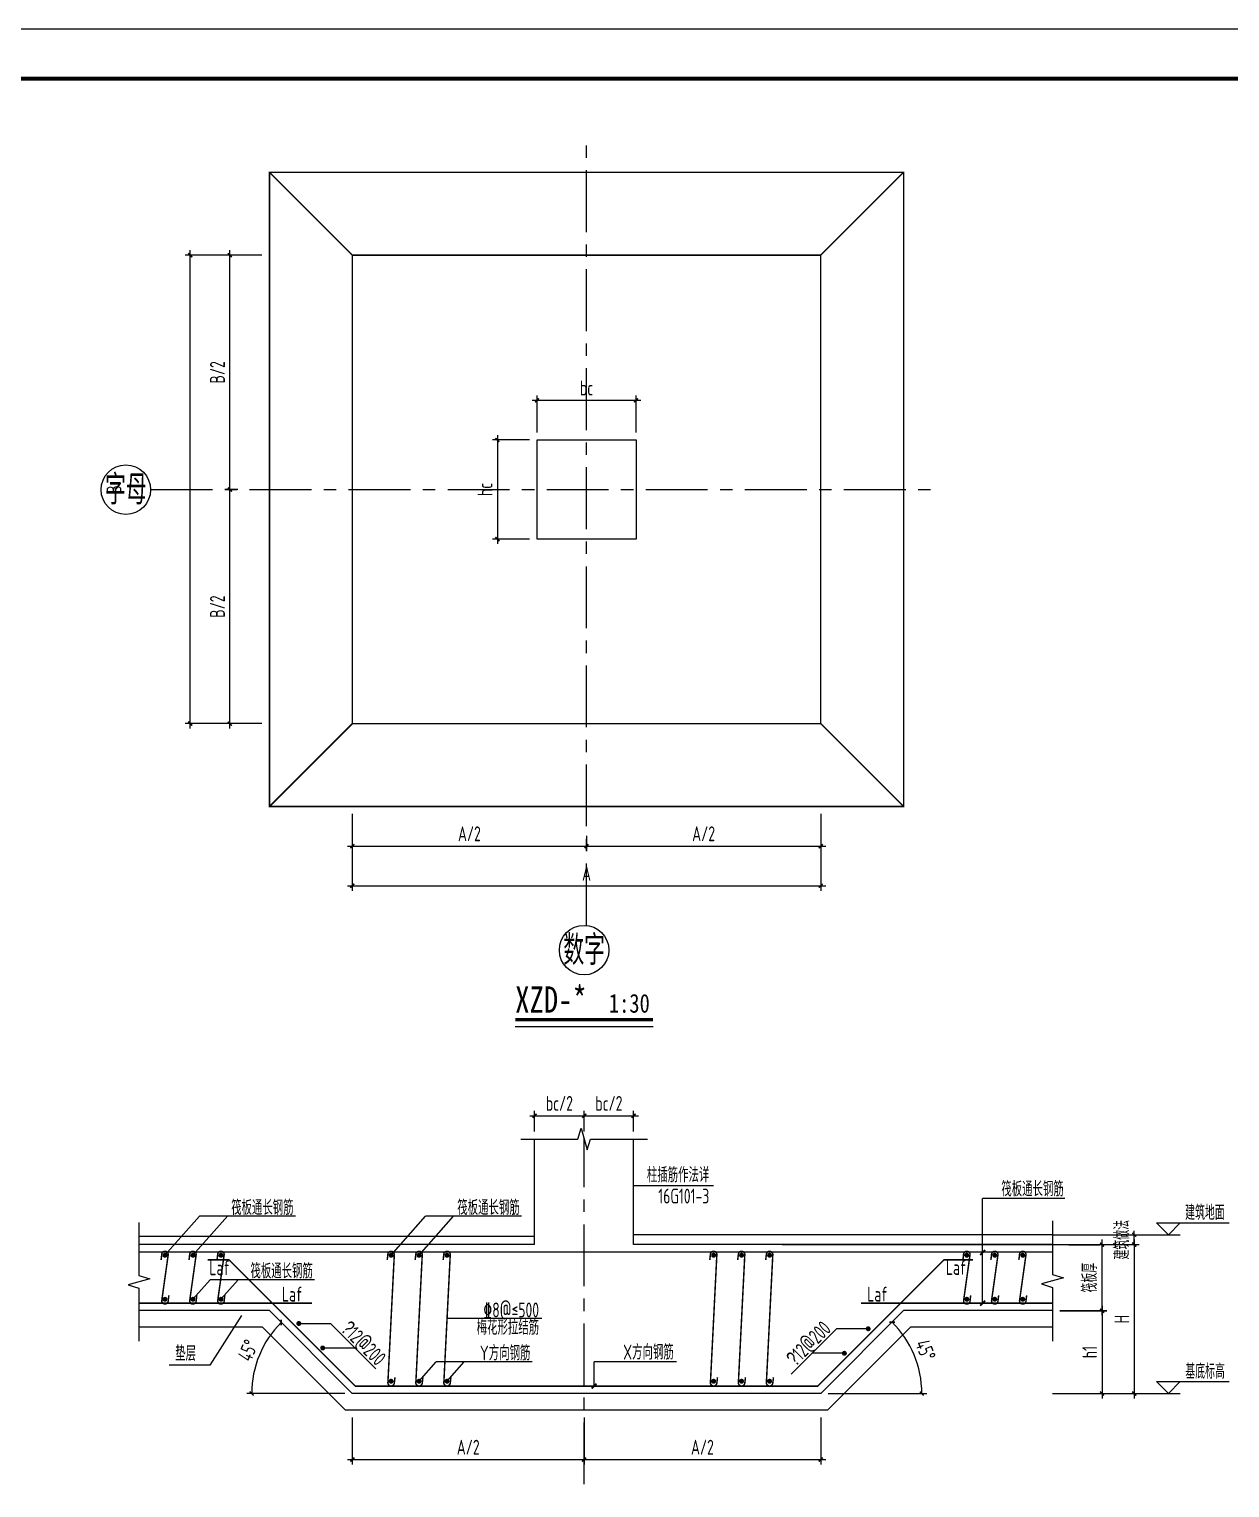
# Model space of a CAD drawing. Extents: x -502255 to 1362592, y -400300 to 332622.
# Drawn here: x 16632 to 40880, y -220862 to -191404 of the extents above; entities that cross this region are included whole.
import ezdxf
from ezdxf.enums import TextEntityAlignment as Align

# ---------------------------------------------------------------- set-up
doc = ezdxf.new("R2010")
doc.units = 0
doc.header["$LTSCALE"] = 1000
doc.header["$MEASUREMENT"] = 0
for name, pattern in [('__DASH', [0.35, 0.25, -0.1]), ('CENTER', [2, 1.25, -0.25, 0.25, -0.25]), ('DASH', [0.35, 0.25, -0.1])]:
    doc.linetypes.add(name, pattern=pattern)
for name, color, linetype, lineweight in [('AXIS_DE', 253, 'CENTER', 0), ('AXIS_DE_NUM', 7, 'Continuous', 13), ('REIND', 1, 'Continuous', 0), ('柱墩', 2, 'Continuous', 18)]:
    doc.layers.add(name, color=color, linetype=linetype, lineweight=lineweight)
for name, color, linetype in [('DIM_ELEV', 3, 'Continuous'), ('DIM_SYMB', 3, 'Continuous'), ('ECA_TK', 7, 'Continuous'), ('PUB_DIM', 3, 'Continuous'), ('REIN', 1, 'Continuous'), ('REINL', 1, 'Continuous'), ('TEXT', 53, 'Continuous'), ('THIN', 7, 'Continuous'), ('tk', 7, 'Continuous'), ('标注钢筋', 8, 'Continuous'), ('独立基础', 2, 'Continuous')]:
    doc.layers.add(name, color=color, linetype=linetype)
doc.styles.add('TSSD_Axis', font='complex.shx', dxfattribs={"width": 0.7, "bigfont": 'hztxt.shx'})
doc.styles.add('TSSD_Dimension', font='tssdeng.shx', dxfattribs={"width": 0.7, "bigfont": 'Tssdchn.shx'})
doc.styles.add('TSSD_Rein', font='tssdeng2.shx', dxfattribs={"width": 0.7, "bigfont": 'hztxt.shx'})
doc.styles.add('TYDG_01', font='', dxfattribs={"width": 0.8})
doc.styles.get('TYDG_01').set_extended_font_data('SimSun')
doc.dimstyles.new('TSSD_30_100', dxfattribs={"dimtxt": 300, "dimasz": 80, "dimexe": 100, "dimexo": 150, "dimgap": 100, "dimtad": 1, "dimdec": 0, "dimlfac": 0.3, "dimzin": 0, "dimdsep": 46, "dimtxsty": 'TSSD_Dimension', "dimblk": 'ARCHTICK', "dimcen": 0, "dimdle": 100, "dimclrt": 7, "dimadec": 0, "dimazin": 0, "dimtfac": 1, "dimtdec": 0, "dimtix": 1, "dimtmove": 2, "dimatfit": 3, "dimfxl": 1, "dimtolj": 1, "dimtzin": 0, "dimarcsym": 0})

# ---------------------------------------------------------------- blocks, each defined once
blk = doc.blocks.new('_ArchTick')
at = {"color": 0, "linetype": 'ByBlock', "const_width": 0.4}
blk.add_lwpolyline([(-0.5, -0.5), (0.5, 0.5)], dxfattribs=at)
blk = doc.blocks.new('*D599')
at = {"layer": 'Defpoints', "color": 0, "transparency": 16777216}
for p in [(37299, -215950), (38299, -215950), (37299, -217283)]:
    blk.add_point(p, dxfattribs=at)
at = {"layer": 'PUB_DIM', "color": 0, "lineweight": -2, "transparency": 16777216}
for p, q in [((38299, -217383), (38299, -215850)), ((37449, -215950), (38399, -215950)), ((37449, -217283), (38399, -217283))]:
    blk.add_line(p, q, dxfattribs=at)
at = {"layer": 'PUB_DIM', "color": 0, "lineweight": -2, "transparency": 16777216, "xscale": 80, "yscale": 80, "zscale": 80}
for p, rotation in [((38299, -215950), 90), ((38299, -217283), 270)]:
    blk.add_blockref('_ArchTick', p, dxfattribs=dict(at, rotation=rotation))
at = {"layer": 'PUB_DIM', "color": 7, "transparency": 16777216, "insert": (38049, -216617), "char_height": 300, "attachment_point": 5, "rotation": 90, "style": 'TSSD_Dimension'}
blk.add_mtext('\\A1;筏板厚', dxfattribs=at)
blk = doc.blocks.new('*D600')
at = {"layer": 'Defpoints', "color": 0, "transparency": 16777216}
for p in [(37149, -215950), (37149, -218958), (38949, -218958)]:
    blk.add_point(p, dxfattribs=at)
at = {"layer": 'PUB_DIM', "color": 0, "lineweight": -2, "transparency": 16777216}
for p, q in [((38949, -215850), (38949, -219058)), ((37299, -215950), (39049, -215950)), ((37299, -218958), (39049, -218958))]:
    blk.add_line(p, q, dxfattribs=at)
at = {"layer": 'PUB_DIM', "color": 0, "lineweight": -2, "transparency": 16777216, "xscale": 80, "yscale": 80, "zscale": 80}
for p, rotation in [((38949, -215950), 90), ((38949, -218958), 270)]:
    blk.add_blockref('_ArchTick', p, dxfattribs=dict(at, rotation=rotation))
at = {"layer": 'PUB_DIM', "color": 7, "transparency": 16777216, "insert": (38699, -217454), "char_height": 300, "attachment_point": 5, "rotation": 90, "style": 'TSSD_Dimension'}
blk.add_mtext('\\A1;H', dxfattribs=at)
blk = doc.blocks.new('*D601')
at = {"layer": 'Defpoints', "color": 0, "transparency": 16777216}
for p in [(37149, -215751), (38949, -215751), (37949, -215950)]:
    blk.add_point(p, dxfattribs=at)
at = {"layer": 'PUB_DIM', "color": 0, "lineweight": -2, "transparency": 16777216}
for p, q in [((37299, -215751), (39049, -215751)), ((38949, -215751), (38949, -215671)), ((38949, -215950), (38949, -215751)), ((38099, -215950), (39049, -215950)), ((38949, -215950), (38949, -216030))]:
    blk.add_line(p, q, dxfattribs=at)
at = {"layer": 'PUB_DIM', "color": 0, "lineweight": -2, "transparency": 16777216, "xscale": 80, "yscale": 80, "zscale": 80}
for p, rotation in [((38949, -215751), 270), ((38949, -215950), 90)]:
    blk.add_blockref('_ArchTick', p, dxfattribs=dict(at, rotation=rotation))
at = {"layer": 'PUB_DIM', "color": 7, "transparency": 16777216, "insert": (38699, -215851), "char_height": 300, "attachment_point": 5, "rotation": 90, "style": 'TSSD_Dimension'}
blk.add_mtext('\\A1;建筑做法', dxfattribs=at)
blk = doc.blocks.new('*D602')
at = {"layer": 'Defpoints', "color": 0, "transparency": 16777216}
for p in [(37299, -217284, -1534), (37299, -218958, -1534), (38299, -218958)]:
    blk.add_point(p, dxfattribs=at)
at = {"layer": 'PUB_DIM', "color": 0, "lineweight": -2, "transparency": 16777216}
for p, q in [((37449, -217284), (38399, -217284)), ((38299, -217184), (38299, -219058)), ((37449, -218958), (38399, -218958))]:
    blk.add_line(p, q, dxfattribs=at)
at = {"layer": 'PUB_DIM', "color": 0, "lineweight": -2, "transparency": 16777216, "xscale": 80, "yscale": 80, "zscale": 80}
for p, rotation in [((38299, -217284), 90), ((38299, -218958), 270)]:
    blk.add_blockref('_ArchTick', p, dxfattribs=dict(at, rotation=rotation))
at = {"layer": 'PUB_DIM', "color": 7, "transparency": 16777216, "insert": (38049, -218121), "char_height": 300, "attachment_point": 5, "rotation": 90, "style": 'TSSD_Dimension'}
blk.add_mtext('\\A1;h1', dxfattribs=at)
blk = doc.blocks.new('*D603')
at = {"layer": 'Defpoints', "color": 0, "transparency": 16777216}
for p in [(34292, -217284, -1534), (34589, -218430), (23158, -218958, -1534), (32618, -218958, -1534), (32618, -218958, -1534)]:
    blk.add_point(p, dxfattribs=at)
at = {"layer": 'PUB_DIM', "color": 0, "lineweight": -2, "transparency": 16777216}
blk.add_line((32768, -218958), (34758, -218958), dxfattribs=at)
blk.add_arc((32618, -218958), 2041, 360, 45, dxfattribs=at)
at = {"layer": 'PUB_DIM', "color": 0, "lineweight": -2, "transparency": 16777216, "xscale": 80, "yscale": 80, "zscale": 80}
for p, rotation in [((34061, -217515), 134.9999999999955), ((34658, -218958), 269.9999999999999)]:
    blk.add_blockref('_ArchTick', p, dxfattribs=dict(at, rotation=rotation))
at = {"layer": 'PUB_DIM', "color": 7, "transparency": 16777216, "insert": (34734, -218081), "char_height": 300, "attachment_point": 5, "rotation": 292.5, "style": 'TSSD_Dimension'}
blk.add_mtext('\\A1;45°', dxfattribs=at)
blk = doc.blocks.new('*D604')
at = {"layer": 'Defpoints', "color": 0, "transparency": 16777216}
for p in [(21484, -217284, -1534), (21399, -217942), (23158, -218958, -1534), (23158, -218958, -1534), (32618, -218958, -1534)]:
    blk.add_point(p, dxfattribs=at)
at = {"layer": 'PUB_DIM', "color": 0, "lineweight": -2, "transparency": 16777216}
blk.add_line((23008, -218958), (21026, -218958), dxfattribs=at)
blk.add_arc((23158, -218958), 2032, 135, 180, dxfattribs=at)
at = {"layer": 'PUB_DIM', "color": 0, "lineweight": -2, "transparency": 16777216, "xscale": 80, "yscale": 80, "zscale": 80}
for p, rotation in [((21721, -217521), 44.99999999999896), ((21126, -218958), 269.9999999999999)]:
    blk.add_blockref('_ArchTick', p, dxfattribs=dict(at, rotation=rotation))
at = {"layer": 'PUB_DIM', "color": 7, "transparency": 16777216, "insert": (21050, -218085), "char_height": 300, "attachment_point": 5, "rotation": 67.5, "style": 'TSSD_Dimension'}
blk.add_mtext('\\A1;45°', dxfattribs=at)
blk = doc.blocks.new('*D605')
at = {"layer": 'Defpoints', "color": 0, "transparency": 16777216}
for p in [(20684, -200702), (20999, -200702, -161), (21484, -205429)]:
    blk.add_point(p, dxfattribs=at)
at = {"layer": 'PUB_DIM', "color": 0, "lineweight": -2, "transparency": 16777216}
for p, q in [((20684, -205529), (20684, -200602)), ((20849, -200702), (20584, -200702)), ((21334, -205429), (20584, -205429))]:
    blk.add_line(p, q, dxfattribs=at)
at = {"layer": 'PUB_DIM', "color": 0, "lineweight": -2, "transparency": 16777216, "xscale": 80, "yscale": 80, "zscale": 80}
for p, rotation in [((20684, -200702), 90), ((20684, -205429), 270)]:
    blk.add_blockref('_ArchTick', p, dxfattribs=dict(at, rotation=rotation))
at = {"layer": 'PUB_DIM', "color": 7, "transparency": 16777216, "insert": (20434, -203065), "char_height": 300, "attachment_point": 5, "rotation": 90, "style": 'TSSD_Dimension'}
blk.add_mtext('\\A1;B/2', dxfattribs=at)
blk = doc.blocks.new('*D606')
at = {"layer": 'Defpoints', "color": 0, "transparency": 16777216}
for p in [(20684, -195969), (21484, -195969), (20999, -200702, -161)]:
    blk.add_point(p, dxfattribs=at)
at = {"layer": 'PUB_DIM', "color": 0, "lineweight": -2, "transparency": 16777216}
for p, q in [((20684, -200802), (20684, -195869)), ((21334, -195969), (20584, -195969)), ((20849, -200702), (20584, -200702))]:
    blk.add_line(p, q, dxfattribs=at)
at = {"layer": 'PUB_DIM', "color": 0, "lineweight": -2, "transparency": 16777216, "xscale": 80, "yscale": 80, "zscale": 80}
for p, rotation in [((20684, -195969), 90), ((20684, -200702), 270)]:
    blk.add_blockref('_ArchTick', p, dxfattribs=dict(at, rotation=rotation))
at = {"layer": 'PUB_DIM', "color": 7, "transparency": 16777216, "insert": (20434, -198335), "char_height": 300, "attachment_point": 5, "rotation": 90, "style": 'TSSD_Dimension'}
blk.add_mtext('\\A1;B/2', dxfattribs=at)
blk = doc.blocks.new('*D607')
at = {"layer": 'Defpoints', "color": 0, "transparency": 16777216}
for p in [(19884, -195969), (21484, -195969), (21484, -205429)]:
    blk.add_point(p, dxfattribs=at)
at = {"layer": 'PUB_DIM', "color": 0, "lineweight": -2, "transparency": 16777216}
for p, q in [((19884, -205529), (19884, -195869)), ((21334, -195969), (19784, -195969)), ((21334, -205429), (19784, -205429))]:
    blk.add_line(p, q, dxfattribs=at)
at = {"layer": 'PUB_DIM', "color": 0, "lineweight": -2, "transparency": 16777216, "xscale": 80, "yscale": 80, "zscale": 80}
for p, rotation in [((19884, -195969), 90), ((19884, -205429), 270)]:
    blk.add_blockref('_ArchTick', p, dxfattribs=dict(at, rotation=rotation))
at = {"layer": 'PUB_DIM', "color": 7, "transparency": 16777216, "insert": (18345, -200699), "char_height": 300, "attachment_point": 5, "rotation": 90, "style": 'TSSD_Dimension'}
blk.add_mtext('\\A1;B', dxfattribs=at)
blk = doc.blocks.new('ts_axno')
at = {"color": 0, "linetype": 'ByBlock', "lineweight": -2}
blk.add_circle((0, 0), 0.5, dxfattribs=at)
at = {"color": 0, "linetype": 'ByBlock', "lineweight": -2, "style": 'TSSD_Axis', "width": 0.7}
blk.add_attdef('A', text='', height=0.6, dxfattribs=at).set_placement((0, 0), align=Align.MIDDLE_CENTER)
blk = doc.blocks.new('*D608')
at = {"layer": 'Defpoints', "color": 0, "transparency": 16777216}
for p in [(23158, -207103), (27888, -207545), (27888, -207903)]:
    blk.add_point(p, dxfattribs=at)
at = {"layer": 'PUB_DIM', "color": 0, "lineweight": -2, "transparency": 16777216}
for p, q in [((23158, -207253), (23158, -208003)), ((23058, -207903), (27988, -207903)), ((27888, -207695), (27888, -208003))]:
    blk.add_line(p, q, dxfattribs=at)
at = {"layer": 'PUB_DIM', "color": 0, "lineweight": -2, "transparency": 16777216, "xscale": 80, "yscale": 80, "zscale": 80, "rotation": 180}
blk.add_blockref('_ArchTick', (23158, -207903), dxfattribs=at)
at = {"layer": 'PUB_DIM', "color": 0, "lineweight": -2, "transparency": 16777216, "xscale": 80, "yscale": 80, "zscale": 80}
blk.add_blockref('_ArchTick', (27888, -207903), dxfattribs=at)
at = {"layer": 'PUB_DIM', "color": 7, "transparency": 16777216, "insert": (25523, -207653), "char_height": 300, "attachment_point": 5, "style": 'TSSD_Dimension'}
blk.add_mtext('\\A1;A/2', dxfattribs=at)
blk = doc.blocks.new('*D609')
at = {"layer": 'Defpoints', "color": 0, "transparency": 16777216}
for p in [(32618, -207103), (27888, -207545), (32618, -207903)]:
    blk.add_point(p, dxfattribs=at)
at = {"layer": 'PUB_DIM', "color": 0, "lineweight": -2, "transparency": 16777216}
for p, q in [((32618, -207253), (32618, -208003)), ((27788, -207903), (32718, -207903)), ((27888, -207695), (27888, -208003))]:
    blk.add_line(p, q, dxfattribs=at)
at = {"layer": 'PUB_DIM', "color": 0, "lineweight": -2, "transparency": 16777216, "xscale": 80, "yscale": 80, "zscale": 80, "rotation": 180}
blk.add_blockref('_ArchTick', (27888, -207903), dxfattribs=at)
at = {"layer": 'PUB_DIM', "color": 0, "lineweight": -2, "transparency": 16777216, "xscale": 80, "yscale": 80, "zscale": 80}
blk.add_blockref('_ArchTick', (32618, -207903), dxfattribs=at)
at = {"layer": 'PUB_DIM', "color": 7, "transparency": 16777216, "insert": (30253, -207653), "char_height": 300, "attachment_point": 5, "style": 'TSSD_Dimension'}
blk.add_mtext('\\A1;A/2', dxfattribs=at)
blk = doc.blocks.new('*D610')
at = {"layer": 'Defpoints', "color": 0, "transparency": 16777216}
for p in [(23158, -207103), (32618, -207103), (32618, -208703)]:
    blk.add_point(p, dxfattribs=at)
at = {"layer": 'PUB_DIM', "color": 0, "lineweight": -2, "transparency": 16777216}
for p, q in [((23158, -207253), (23158, -208803)), ((32618, -207253), (32618, -208803)), ((23058, -208703), (32718, -208703))]:
    blk.add_line(p, q, dxfattribs=at)
at = {"layer": 'PUB_DIM', "color": 0, "lineweight": -2, "transparency": 16777216, "xscale": 80, "yscale": 80, "zscale": 80, "rotation": 180}
blk.add_blockref('_ArchTick', (23158, -208703), dxfattribs=at)
at = {"layer": 'PUB_DIM', "color": 0, "lineweight": -2, "transparency": 16777216, "xscale": 80, "yscale": 80, "zscale": 80}
blk.add_blockref('_ArchTick', (32618, -208703), dxfattribs=at)
at = {"layer": 'PUB_DIM', "color": 7, "transparency": 16777216, "insert": (27888, -208453), "char_height": 300, "attachment_point": 5, "style": 'TSSD_Dimension'}
blk.add_mtext('\\A1;A', dxfattribs=at)
blk = doc.blocks.new('*D611')
at = {"layer": 'Defpoints', "color": 0, "transparency": 16777216}
for p in [(23158, -219291), (27840, -219291), (27840, -220291)]:
    blk.add_point(p, dxfattribs=at)
at = {"layer": 'PUB_DIM', "color": 0, "lineweight": -2, "transparency": 16777216}
for p, q in [((23158, -219441), (23158, -220391)), ((27840, -219441), (27840, -220391)), ((23058, -220291), (27940, -220291))]:
    blk.add_line(p, q, dxfattribs=at)
at = {"layer": 'PUB_DIM', "color": 0, "lineweight": -2, "transparency": 16777216, "xscale": 80, "yscale": 80, "zscale": 80, "rotation": 180}
blk.add_blockref('_ArchTick', (23158, -220291), dxfattribs=at)
at = {"layer": 'PUB_DIM', "color": 0, "lineweight": -2, "transparency": 16777216, "xscale": 80, "yscale": 80, "zscale": 80}
blk.add_blockref('_ArchTick', (27840, -220291), dxfattribs=at)
at = {"layer": 'PUB_DIM', "color": 7, "transparency": 16777216, "insert": (25499, -220041), "char_height": 300, "attachment_point": 5, "style": 'TSSD_Dimension'}
blk.add_mtext('\\A1;A/2', dxfattribs=at)
blk = doc.blocks.new('*D612')
at = {"layer": 'Defpoints', "color": 0, "transparency": 16777216}
for p in [(27840, -219291), (32618, -219291), (32618, -220291)]:
    blk.add_point(p, dxfattribs=at)
at = {"layer": 'PUB_DIM', "color": 0, "lineweight": -2, "transparency": 16777216}
for p, q in [((27840, -219441), (27840, -220391)), ((32618, -219441), (32618, -220391)), ((27740, -220291), (32718, -220291))]:
    blk.add_line(p, q, dxfattribs=at)
at = {"layer": 'PUB_DIM', "color": 0, "lineweight": -2, "transparency": 16777216, "xscale": 80, "yscale": 80, "zscale": 80, "rotation": 180}
blk.add_blockref('_ArchTick', (27840, -220291), dxfattribs=at)
at = {"layer": 'PUB_DIM', "color": 0, "lineweight": -2, "transparency": 16777216, "xscale": 80, "yscale": 80, "zscale": 80}
blk.add_blockref('_ArchTick', (32618, -220291), dxfattribs=at)
at = {"layer": 'PUB_DIM', "color": 7, "transparency": 16777216, "insert": (30229, -220041), "char_height": 300, "attachment_point": 5, "style": 'TSSD_Dimension'}
blk.add_mtext('\\A1;A/2', dxfattribs=at)
blk = doc.blocks.new('*D613')
at = {"layer": 'Defpoints', "color": 0, "transparency": 16777216}
for p in [(26888, -199700), (26088, -201700), (26888, -201700)]:
    blk.add_point(p, dxfattribs=at)
at = {"layer": 'PUB_DIM', "color": 0, "lineweight": -2, "transparency": 16777216}
for p, q in [((26738, -199700), (25988, -199700)), ((26088, -199600), (26088, -201800)), ((26738, -201700), (25988, -201700))]:
    blk.add_line(p, q, dxfattribs=at)
at = {"layer": 'PUB_DIM', "color": 0, "lineweight": -2, "transparency": 16777216, "xscale": 80, "yscale": 80, "zscale": 80}
for p, rotation in [((26088, -199700), 90), ((26088, -201700), 270)]:
    blk.add_blockref('_ArchTick', p, dxfattribs=dict(at, rotation=rotation))
at = {"layer": 'PUB_DIM', "color": 7, "transparency": 16777216, "insert": (25838, -200700), "char_height": 300, "attachment_point": 5, "rotation": 90, "style": 'TSSD_Dimension'}
blk.add_mtext('\\A1;hc', dxfattribs=at)
blk = doc.blocks.new('*D614')
at = {"layer": 'Defpoints', "color": 0, "transparency": 16777216}
for p in [(26888, -198900), (26888, -199700), (28888, -199700)]:
    blk.add_point(p, dxfattribs=at)
at = {"layer": 'PUB_DIM', "color": 0, "lineweight": -2, "transparency": 16777216}
for p, q in [((26888, -199550), (26888, -198800)), ((28888, -199550), (28888, -198800)), ((28988, -198900), (26788, -198900))]:
    blk.add_line(p, q, dxfattribs=at)
at = {"layer": 'PUB_DIM', "color": 0, "lineweight": -2, "transparency": 16777216, "xscale": 80, "yscale": 80, "zscale": 80, "rotation": 180}
blk.add_blockref('_ArchTick', (26888, -198900), dxfattribs=at)
at = {"layer": 'PUB_DIM', "color": 0, "lineweight": -2, "transparency": 16777216, "xscale": 80, "yscale": 80, "zscale": 80}
blk.add_blockref('_ArchTick', (28888, -198900), dxfattribs=at)
at = {"layer": 'PUB_DIM', "color": 7, "transparency": 16777216, "insert": (27888, -198650), "char_height": 300, "attachment_point": 5, "style": 'TSSD_Dimension'}
blk.add_mtext('\\A1;bc', dxfattribs=at)
blk = doc.blocks.new('*D615')
at = {"layer": 'Defpoints', "color": 0, "transparency": 16777216}
for p in [(27840, -213348), (26840, -213818, 1534), (27840, -213818)]:
    blk.add_point(p, dxfattribs=at)
at = {"layer": 'PUB_DIM', "color": 0, "lineweight": -2, "transparency": 16777216}
for p, q in [((26840, -213668), (26840, -213248)), ((27840, -213668), (27840, -213248)), ((26740, -213348), (27940, -213348))]:
    blk.add_line(p, q, dxfattribs=at)
at = {"layer": 'PUB_DIM', "color": 0, "lineweight": -2, "transparency": 16777216, "xscale": 80, "yscale": 80, "zscale": 80, "rotation": 180}
blk.add_blockref('_ArchTick', (26840, -213348), dxfattribs=at)
at = {"layer": 'PUB_DIM', "color": 0, "lineweight": -2, "transparency": 16777216, "xscale": 80, "yscale": 80, "zscale": 80}
blk.add_blockref('_ArchTick', (27840, -213348), dxfattribs=at)
at = {"layer": 'PUB_DIM', "color": 7, "transparency": 16777216, "insert": (27340, -213098), "char_height": 300, "attachment_point": 5, "style": 'TSSD_Dimension'}
blk.add_mtext('\\A1;bc/2', dxfattribs=at)
blk = doc.blocks.new('*D616')
at = {"layer": 'Defpoints', "color": 0, "transparency": 16777216}
for p in [(28840, -213348), (27840, -213818), (28840, -213818, 1534)]:
    blk.add_point(p, dxfattribs=at)
at = {"layer": 'PUB_DIM', "color": 0, "lineweight": -2, "transparency": 16777216}
for p, q in [((27840, -213668), (27840, -213248)), ((28840, -213668), (28840, -213248)), ((27740, -213348), (28940, -213348))]:
    blk.add_line(p, q, dxfattribs=at)
at = {"layer": 'PUB_DIM', "color": 0, "lineweight": -2, "transparency": 16777216, "xscale": 80, "yscale": 80, "zscale": 80, "rotation": 180}
blk.add_blockref('_ArchTick', (27840, -213348), dxfattribs=at)
at = {"layer": 'PUB_DIM', "color": 0, "lineweight": -2, "transparency": 16777216, "xscale": 80, "yscale": 80, "zscale": 80}
blk.add_blockref('_ArchTick', (28840, -213348), dxfattribs=at)
at = {"layer": 'PUB_DIM', "color": 7, "transparency": 16777216, "insert": (28340, -213098), "char_height": 300, "attachment_point": 5, "style": 'TSSD_Dimension'}
blk.add_mtext('\\A1;bc/2', dxfattribs=at)
blk = doc.blocks.new('10B_A1')
at = {"layer": 'ECA_TK'}
blk.add_lwpolyline([(0, 0), (841, 0), (841, 594), (0, 594)], close=True, dxfattribs=at)
at = {"layer": 'ECA_TK', "const_width": 0.8}
blk.add_lwpolyline([(831, 10), (831, 584), (18, 584), (18, 10)], close=True, dxfattribs=at)

msp = doc.modelspace()

# ---------------------------------------------------------------- linework, layer by layer
for p, q in [((26839.7, -215786), (18849.7, -215786)), ((37299.3, -215751), (28839.7, -215751)), ((22078.2, -217542.8), (22719.1, -217542.8)), ((22719.1, -217542.8), (23634.3, -218458)), ((26988.3, -217444.6), (25071.2, -217444.6)), ((32935.8, -217649.3), (32020.6, -218564.5)), ((33576.7, -217649.3), (32935.8, -217649.3)), ((22559.6, -218037.7), (23214, -218037.7)), ((33095.3, -218144.2), (32440.9, -218144.2)), ((20278.1, -218387.1), (19461.2, -218387.1)), ((24505.7, -218708.7), (24853.9, -218314.7)), ((26790.8, -218314.7), (24853.9, -218314.7)), ((25070.3, -218708.7), (25418.5, -218314.7)), ((29702.5, -218314.7), (28041.4, -218314.7)), ((28041.4, -218807.7), (28041.4, -218314.7))]:
    msp.add_line(p, q)
at = {"layer": 'AXIS_DE'}
for p, q in [((27887.9, -209502.6, 1533.8), (27887.9, -193756.3, 1533.8)), ((19084.2, -200702.7, 1533.8), (34874.8, -200698.6)), ((27839.7, -220790.7), (27839.7, -213812.3))]:
    msp.add_line(p, q, dxfattribs=at)
at = {"layer": 'DIM_ELEV'}
for p, q in [((39639.9, -215751), (39399.9, -215511)), ((39399.9, -215511), (40867.4, -215511)), ((39639.9, -215751), (39879.9, -215511)), ((39049.3, -215751), (39879.9, -215751)), ((39639.9, -218957.7), (39399.9, -218717.7)), ((39399.9, -218717.7), (40867.4, -218717.7)), ((39639.9, -218957.7), (39879.9, -218717.7)), ((39049.3, -218957.7), (39879.9, -218957.7))]:
    msp.add_line(p, q, dxfattribs=at)
at = {"layer": 'DIM_SYMB', "const_width": 70, "elevation": 1533.8}
msp.add_lwpolyline([(26447, -211406.4), (29232.3, -211406.4)], dxfattribs=at)
at = {"layer": 'DIM_SYMB', "elevation": 1533.8}
msp.add_lwpolyline([(26447, -211546.4), (29232.3, -211546.4)], dxfattribs=at)
at = {"layer": 'PUB_DIM'}
for p, q in [((37629, -215951), (38255.3, -215951)), ((37668.8, -217283.7), (38255.3, -217283.7))]:
    msp.add_line(p, q, dxfattribs=at)
at = {"layer": 'REIN', "const_width": 30}
for points in [[(37299.3, -216100.3), (18849.7, -216100.3)], [(32370.4, -218807.7), (23220.1, -218807.7), (20670.5, -216258.1), (20236.7, -216258.1)], [(23220.1, -218807.7), (32555.7, -218807.7), (35105.3, -216258.1), (35690.6, -216258.1)], [(22346.3, -217133.7), (18849.7, -217133.7)], [(37299.3, -217133.7), (33429.3, -217133.7)]]:
    msp.add_lwpolyline(points, dxfattribs=at)
at = {"layer": 'REIN', "linetype": 'DASH', "const_width": 30}
for points in [[(19860.9, -216261), (19874.7, -216141.8, -0.9976711), (20003.8, -216156.5), (19874.7, -217077.6, 1.0023344), (20003.8, -217092.2), (20017.6, -216973)], [(24427.4, -216261), (24441.2, -216141.8, -0.9976711), (24570.3, -216156.5), (24441.2, -218732.7, 1.0023344), (24570.3, -218747.3), (24584.1, -218628.1)], [(30941.4, -216261), (30955.2, -216141.8, -0.9976711), (31084.3, -216156.5), (30955.2, -218732.7, 1.0023344), (31084.3, -218747.3), (31098.1, -218628.1)], [(36054.4, -216261), (36068.2, -216141.8, -0.9976711), (36197.3, -216156.5), (36068.2, -217077.6, 1.0023344), (36197.3, -217092.2), (36211.1, -216973)]]:
    msp.add_lwpolyline(points, format="xyb", dxfattribs=at)
at = {"layer": 'REIN', "const_width": 50}
for points in [[(22053.2, -217542.8, 1), (22103.2, -217542.8, 1)], [(33601.7, -217649.3, -1), (33551.7, -217649.3, -1)], [(22534.6, -218037.7, 1), (22584.6, -218037.7, 1)], [(33120.3, -218144.2, -1), (33070.3, -218144.2, -1)]]:
    msp.add_lwpolyline(points, format="xyb", close=True, dxfattribs=at)
at = {"layer": 'REIND', "const_width": 50}
for points in [[(19349.7, -216165.3, -1), (19399.7, -216165.3, -1)], [(19914.2, -216165.3, -1), (19964.2, -216165.3, -1)], [(20479.7, -216165.3, -1), (20529.7, -216165.3, -1)], [(23916.2, -216165.3, -1), (23966.2, -216165.3, -1)], [(24480.7, -216165.3, -1), (24530.7, -216165.3, -1)], [(25046.2, -216165.3, -1), (25096.2, -216165.3, -1)], [(30430.2, -216165.3, -1), (30480.2, -216165.3, -1)], [(30994.7, -216165.3, -1), (31044.7, -216165.3, -1)], [(31560.2, -216165.3, -1), (31610.2, -216165.3, -1)], [(35543.2, -216165.3, -1), (35593.2, -216165.3, -1)], [(36107.7, -216165.3, -1), (36157.7, -216165.3, -1)], [(36673.2, -216165.3, -1), (36723.2, -216165.3, -1)], [(19349.7, -217053.6, 1), (19399.7, -217053.6, 1)], [(19914.2, -217053.6, 1), (19964.2, -217053.6, 1)], [(20479.7, -217053.6, 1), (20529.7, -217053.6, 1)], [(35543.2, -217053.6, 1), (35593.2, -217053.6, 1)], [(36107.7, -217053.6, 1), (36157.7, -217053.6, 1)], [(36673.2, -217053.6, 1), (36723.2, -217053.6, 1)], [(23916.2, -218708.7, 1), (23966.2, -218708.7, 1)], [(24480.7, -218708.7, 1), (24530.7, -218708.7, 1)], [(25046.2, -218708.7, 1), (25096.2, -218708.7, 1)], [(30430.2, -218708.7, 1), (30480.2, -218708.7, 1)], [(30994.7, -218708.7, 1), (31044.7, -218708.7, 1)], [(31560.2, -218708.7, 1), (31610.2, -218708.7, 1)]]:
    msp.add_lwpolyline(points, format="xyb", close=True, dxfattribs=at)
at = {"layer": 'REINL', "const_width": 30}
for points in [[(19296.3, -216261), (19310.1, -216141.8, -0.9976711), (19439.3, -216156.5), (19310.1, -217077.6, 1.0023344), (19439.3, -217092.2), (19453.1, -216973)], [(20426.3, -216261), (20440.1, -216141.8, -0.9976711), (20569.3, -216156.5), (20440.1, -217077.6, 1.0023344), (20569.3, -217092.2), (20583.1, -216973)], [(23862.8, -216261), (23876.6, -216141.8, -0.9976711), (24005.8, -216156.5), (23876.6, -218732.7, 1.0023344), (24005.8, -218747.3), (24019.6, -218628.1)], [(24992.8, -216261), (25006.6, -216141.8, -0.9976711), (25135.8, -216156.5), (25006.6, -218732.7, 1.0023344), (25135.8, -218747.3), (25149.6, -218628.1)], [(30376.8, -216261), (30390.6, -216141.8, -0.9976711), (30519.8, -216156.5), (30390.6, -218732.7, 1.0023344), (30519.8, -218747.3), (30533.6, -218628.1)], [(31506.8, -216261), (31520.6, -216141.8, -0.9976711), (31649.8, -216156.5), (31520.6, -218732.7, 1.0023344), (31649.8, -218747.3), (31663.6, -218628.1)], [(35489.8, -216261), (35503.6, -216141.8, -0.9976711), (35632.8, -216156.5), (35503.6, -217077.6, 1.0023344), (35632.8, -217092.2), (35646.6, -216973)], [(36619.8, -216261), (36633.6, -216141.8, -0.9976711), (36762.8, -216156.5), (36633.6, -217077.6, 1.0023344), (36762.8, -217092.2), (36776.6, -216973)]]:
    msp.add_lwpolyline(points, format="xyb", dxfattribs=at)
at = {"layer": 'THIN', "elevation": 1533.8}
for points in [[(26559.7, -213817.8), (27709.7, -213817.8), (27779.7, -213597.8), (27899.7, -214037.8), (27969.7, -213817.8), (29119.7, -213817.8)], [(18849.7, -215506), (18849.7, -216571.3), (19069.7, -216641.3), (18629.7, -216761.3), (18849.7, -216831.3), (18849.7, -217896.7)], [(37299.3, -215471), (37299.3, -216553.8), (37519.3, -216623.8), (37079.3, -216743.8), (37299.3, -216813.8), (37299.3, -217896.7)]]:
    msp.add_lwpolyline(points, dxfattribs=at)
at = {"layer": '柱墩', "linetype": '__DASH', "ltscale": 3, "const_width": 30}
for points in [[(34291.7, -194294.6), (21484.1, -194294.6), (21484.1, -207102.6), (34291.7, -207102.6)], [(32617.7, -195968.6), (23158.1, -195968.6), (23158.1, -205428.6), (32617.7, -205428.6)]]:
    msp.add_lwpolyline(points, close=True, dxfattribs=at)
at = {"layer": '柱墩', "linetype": '__DASH', "ltscale": 3, "const_width": 30, "elevation": 1533.8}
for points in [[(23158.1, -195968.6), (21484.1, -194294.6)], [(32617.7, -195968.6), (34291.7, -194294.6)], [(23158.1, -205428.6), (21484.1, -207102.6)], [(32617.7, -205428.6), (34291.7, -207102.6)]]:
    msp.add_lwpolyline(points, dxfattribs=at)
at = {"layer": '标注钢筋', "color": 0}
for p, q in [((37549, -215019.6, -1533.8), (35887.8, -215019.6, -1533.8)), ((35887.8, -217133.7, -1533.8), (35887.8, -215019.6, -1533.8)), ((19374.7, -216165.3), (20071, -215377.3)), ((19939.2, -216165.3), (20635.6, -215377.3)), ((22007.9, -215377.3), (20071, -215377.3)), ((23941.2, -216165.3), (24637.5, -215377.3)), ((24505.7, -216165.3), (25202.1, -215377.3)), ((26574.4, -215377.3), (24637.5, -215377.3)), ((19939.2, -217053.6), (20287.4, -216659.6)), ((22397.3, -216659.6), (20287.4, -216659.6)), ((20503.8, -217053.6), (20852, -216659.6)), ((20922.5, -217383.7), (20278.1, -218387.1))]:
    msp.add_line(p, q, dxfattribs=at)
at = {"layer": '标注钢筋', "color": 0, "elevation": 1533.8}
msp.add_lwpolyline([(28839.7, -214753.8), (30450.8, -214753.8)], dxfattribs=at)
at = {"layer": '独立基础'}
for p, q in [((26839.7, -215950.3, 1533.8), (26839.7, -213817.8, 1533.8)), ((28839.7, -215950.3, 1533.8), (28839.7, -213817.8, 1533.8)), ((26839.7, -215950.3), (18849.7, -215950.3)), ((37299.3, -215950.3), (28839.7, -215950.3)), ((31839.7, -215950.3), (37299.3, -215950.3)), ((21484.1, -217283.7), (18849.7, -217283.7)), ((23158.1, -218957.7), (21484.1, -217283.7)), ((32617.7, -218957.7), (34291.7, -217283.7)), ((37299.3, -217283.7), (34291.7, -217283.7)), ((21346.2, -217616.7), (18849.7, -217616.7)), ((23020.2, -219290.7), (21346.2, -217616.7)), ((32755.6, -219290.7), (34429.6, -217616.7)), ((37299.3, -217616.7), (34429.6, -217616.7)), ((32617.7, -218957.7), (23158.1, -218957.7)), ((32755.6, -219290.7), (23020.2, -219290.7))]:
    msp.add_line(p, q, dxfattribs=at)
at = {"layer": '独立基础', "elevation": 1533.8}
msp.add_lwpolyline([(26887.9, -199700.2), (28887.9, -199700.2), (28887.9, -201700.2), (26887.9, -201700.2)], close=True, dxfattribs=at)

# ---------------------------------------------------------------- block references
at = {"color": 0, "linetype": 'ByBlock', "xscale": 100, "yscale": 100, "zscale": 100}
msp.add_blockref('_ArchTick', (35887.8, -216108.6, -1533.8), dxfattribs=at)
at = {"color": 0, "linetype": 'ByBlock', "xscale": 100, "yscale": 100, "zscale": 100, "rotation": 180}
for p in [(35887.8, -217133.7, -1533.8), (28041.4, -218807.7)]:
    msp.add_blockref('_ArchTick', p, dxfattribs=at)
at = {"layer": 'AXIS_DE_NUM'}
ref = msp.add_blockref('ts_axno', (18584.2, -200704.1, 1533.8), dxfattribs=dict(at, xscale=1000, yscale=1000, zscale=1000))
ref.add_attrib('A', '字母', dxfattribs={"height": 600, "style": 'TSSD_Axis', "width": 0.7}).set_placement((18584.2, -200704.1, 1533.8), align=Align.MIDDLE_CENTER)
ref = msp.add_blockref('ts_axno', (27839.7, -210002.6, 1533.8), dxfattribs=dict(at, xscale=1000, yscale=1000, zscale=1000))
ref.add_attrib('1', '数字', dxfattribs={"height": 600, "style": 'TSSD_Axis', "width": 0.7}).set_placement((27839.7, -210002.6, 1533.8), align=Align.MIDDLE_CENTER)
at = {"layer": 'tk', "xscale": 100, "yscale": 100, "zscale": 100}
msp.add_blockref('10B_A1', (-7616, -250804), dxfattribs=at)

# ---------------------------------------------------------------- texts
at = {"layer": 'TEXT', "style": 'TYDG_01', "width": 0.8}
for s, height, p in [('XZD-*', 531.65, (26447, -211266.4, 1533.8)), ('1:30', 379.75, (28339.1, -211266.4, 1533.8))]:
    msp.add_text(s, height=height, dxfattribs=at).set_placement(p)
at = {"layer": 'TEXT', "color": 0, "style": 'TSSD_Rein', "width": 0.7}
for s, p in [('柱插筋作法详', (30367.4, -214691.3, 1533.8)), ('筏板通长钢筋', (21971.2, -215352)), ('筏板通长钢筋', (26537.7, -215352)), ('16G101-3', (30367.4, -215119.9, 1533.8)), ('筏板通长钢筋', (22360.6, -216634.2)), ('\x848@≤500', (26929.6, -217419.2)), ('梅花形拉结筋', (26929.6, -217772.2)), ('Y方向钢筋', (26754.1, -218289.3))]:
    msp.add_text(s, height=300, dxfattribs=at).set_placement(p, align=Align.RIGHT)
for s, p in [('筏板通长钢筋', (36265.2, -214976.1, -1533.8)), ('Laf', (20270.7, -216567.4, 1533.8)), ('Laf', (35144.7, -216560.9, 1533.8)), ('Laf', (21735.7, -217100.2)), ('Laf', (33555.7, -217100.2)), ('垫层', (19582, -218298.2)), ('X方向钢筋', (28627.7, -218271.2))]:
    msp.add_text(s, height=300, dxfattribs=at).set_placement(p)
at = {"layer": 'TEXT', "lineweight": 13, "style": 'TSSD_Dimension', "width": 0.7}
for s, p in [('建筑地面', (39977.5, -215452)), ('基底标高', (39980.8, -218658.8))]:
    msp.add_text(s, height=300, dxfattribs=at).set_placement(p)
at = {"layer": 'TEXT', "color": 0, "style": 'TSSD_Rein', "width": 0.7}
for rotation, p in [(315, (23651, -218418.3)), (45, (32849.1, -217679.5))]:
    msp.add_text('\ue53212@200', height=300, rotation=rotation, dxfattribs=at).set_placement(p, align=Align.RIGHT)

# ---------------------------------------------------------------- dimensions: what is measured, and where the dimension line sits
at = {"layer": 'PUB_DIM'}
dim = msp.add_linear_dim(base=(19884.2, -195968.6, 1533.8), p1=(21484.1, -205428.6, 1533.8), p2=(21484.1, -195968.6, 1533.8), angle=90, text='B', dimstyle='TSSD_30_100', dxfattribs=at)
dim.commit()
dim.dimension.update_dxf_attribs({"geometry": '*D607', "text_midpoint": (18345.5, -200698.6, 1533.8), "dimtype": 160})
for base, p1, p2, angle, text, picture, middle in [((20684.1, -195968.6, 1533.8), (20998.8, -200702.3, 1372.9), (21484.1, -195968.6, 1533.8), 90, 'B/2', '*D606', (20434.1, -198335.4, 1533.8)), ((26887.9, -198900.3, 1533.8), (28887.9, -199700.2, 1533.8), (26887.9, -199700.2, 1533.8), 180, 'bc', '*D614', (27887.9, -198650.3, 1533.8)), ((26088.4, -201700.2, 1533.8), (26887.9, -199700.2, 1533.8), (26887.9, -201700.2, 1533.8), 270, 'hc', '*D613', (25838.4, -200700.2, 1533.8)), ((20684.1, -200702.3, 1533.8), (21484.1, -205428.6, 1533.8), (20998.8, -200702.3, 1372.9), 90, 'B/2', '*D605', (20434.1, -203065.4, 1533.8)), ((38949.3, -215751), (37949.3, -215950.3), (37149.3, -215751), 90, '建筑做法', '*D601', (38699.3, -215850.7)), ((38949.3, -218957.7), (37149.3, -215950.3), (37149.3, -218957.7), 270, 'H', '*D600', (38699.3, -217454)), ((38299.3, -218957.7, 1533.8), (37299.3, -217283.7), (37299.3, -218957.7), 90, 'h1', '*D602', (38049.3, -218120.7, 1533.8))]:
    dim = msp.add_linear_dim(base=base, p1=p1, p2=p2, angle=angle, text=text, dimstyle='TSSD_30_100', dxfattribs=at)
    dim.commit()
    dim.dimension.update_dxf_attribs({"geometry": picture, "text_midpoint": middle})
for base, p1, p2, text, picture, middle in [((27887.9, -207902.6, 1533.8), (23158.1, -207102.6, 1533.8), (27887.9, -207544.8, 1533.8), 'A/2', '*D608', (25523, -207652.6, 1533.8)), ((32617.7, -208702.6, 1533.8), (23158.1, -207102.6, 1533.8), (32617.7, -207102.6, 1533.8), 'A', '*D610', (27887.9, -208452.6, 1533.8)), ((32617.7, -207902.6, 1533.8), (27887.9, -207544.8, 1533.8), (32617.7, -207102.6, 1533.8), 'A/2', '*D609', (30252.8, -207652.6, 1533.8)), ((27839.7, -213348.3), (26839.7, -213817.8, 1533.8), (27839.7, -213817.8), 'bc/2', '*D615', (27339.7, -213098.3)), ((28839.7, -213348.3), (27839.7, -213817.8), (28839.7, -213817.8, 1533.8), 'bc/2', '*D616', (28339.7, -213098.3)), ((27839.7, -220290.7), (23158.1, -219290.7), (27839.7, -219290.7), 'A/2', '*D611', (25498.9, -220040.7)), ((32617.7, -220290.7), (27839.7, -219290.7), (32617.7, -219290.7), 'A/2', '*D612', (30228.7, -220040.7))]:
    dim = msp.add_linear_dim(base=base, p1=p1, p2=p2, text=text, dimstyle='TSSD_30_100', dxfattribs=at)
    dim.commit()
    dim.dimension.update_dxf_attribs({"geometry": picture, "text_midpoint": middle})
dim = msp.add_aligned_dim(p1=(37299.3, -217283), p2=(37299.3, -215950.3), distance=-1000, text='筏板厚', dimstyle='TSSD_30_100', dxfattribs=at)
dim.commit()
dim.dimension.update_dxf_attribs({"geometry": '*D599', "text_midpoint": (38049.3, -216616.7)})
for base, line2, picture, middle in [((21398.5, -217941.8), ((23158.1, -218957.7), (21484.1, -217283.7)), '*D604', (21050, -218084.5, 1533.8)), ((34588.7, -218429.6), ((32617.7, -218957.7), (34291.7, -217283.7)), '*D603', (34733.9, -218081.2, 1533.8))]:
    dim = msp.add_angular_dim_2l(base=base, line1=((32617.7, -218957.7), (23158.1, -218957.7)), line2=line2, dimstyle='TSSD_30_100', dxfattribs=at)
    dim.commit()
    dim.dimension.update_dxf_attribs({"geometry": picture, "text_midpoint": middle})

doc.saveas('drawing.dxf')
